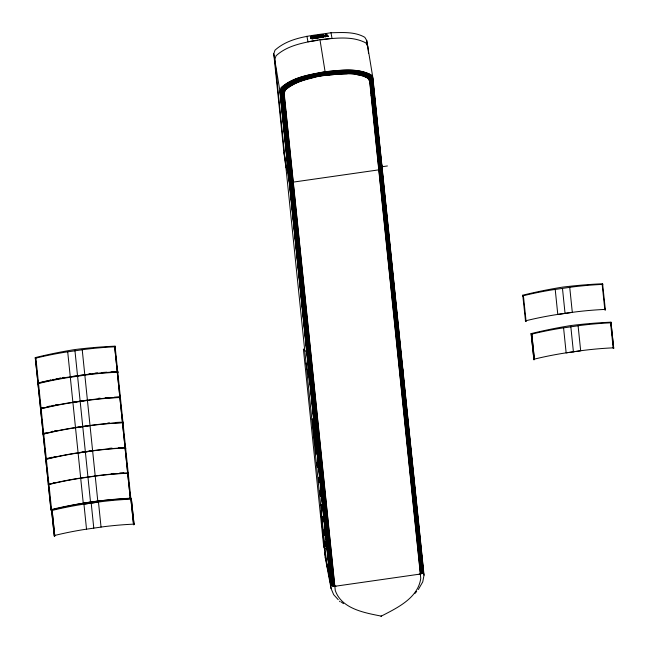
<?xml version="1.0" encoding="UTF-8"?>
<svg xmlns="http://www.w3.org/2000/svg" width="649" height="649" viewBox="0 0 649 649"><rect width="100%" height="100%" fill="white"/><g stroke="black" fill="none" stroke-linecap="round" stroke-linejoin="round"><path stroke-width="0.97" d="M314.976 37.723C313.426 39.045 317.759 38.835 317.247 37.512M321.214 510.576L321.133 514.625L325.238 557.564L331.063 588.497L333.675 594.662L338.218 599.66M313.435 36.417C313.216 36.101 313.929 37.358 312.096 36.474A0.957 0.665 -5.9 0 0 311.423 36.774L311.204 37.107M318.44 36.263L318.627 37.399M318.537 36.92L318.472 36.336M316.128 36.303L315.455 37.188L316.387 37.163A2.734 1.898 -5.9 0 1 316.314 36.766L316.185 36.287L315.382 36.952M311.147 37.488L311.131 37.042M285.966 167.783L283.938 152.661L273.773 53.802L275.006 50.184C290.054 36.636 312.007 35.768 330.982 32.75C342.266 32.564 354.638 31.428 364.803 37.309L366.734 40.473L372.891 77.888L424.024 575.192L422.742 581.893L418.329 589.535M328.345 36.531C325.96 36.393 326.845 35.484 325.044 36.985C325.092 35.435 326.082 32.669 328.183 36.409C328.662 36.62 325.96 33.586 326.041 34.3M317.077 37.22C318.026 38.405 313.118 38.015 315.925 35.736C318.951 36.182 312.485 35.16 314.651 36.336M328.353 36.247L327.137 36.539M325.433 36.652L325.62 35.792M419.181 574.211C421.274 574.219 424.227 572.572 423.44 570.13M318.602 37.139C320.655 37.966 316.566 38.656 318.051 37.253M317.645 38.048L318.067 37.423M325.409 36.393C327.055 36.669 321.896 37.48 325.993 34.072M314.084 35.93L316.793 36.133M314.627 38.494L314.976 37.877M320.135 37.228L319.276 36.62L319.925 35.882L319.665 35.265L317.183 35.387L318.075 37.512M324.208 35.654C323.973 34.113 319.203 34.332 321.271 35.687M313.224 36.084C310.92 34.989 309.2 38.859 312.096 38.851C313.808 39.686 314.311 36.052 313.8 37.958M314.092 37.618L312.68 37.788L313.272 37.926M324.265 35.646L324.249 36.441A1.452 1.014 -5.9 0 1 323.697 37.034L321.855 37.431A5.581 3.878 -5.9 0 0 321.328 37.528L321.498 36.952M311.155 37.293L311.398 36.514A0.957 0.665 -5.9 0 1 312.072 36.222L313.418 36.247L313.564 36.904M318.497 36.595C319.3 33.667 318.481 37.228 319.495 36.961C321.06 37.804 320.809 37.293 319.251 36.36M320.768 37.05L320.111 37.739L318.545 36.855M315.414 36.985L316.306 37.415M319.373 35.971L318.529 36.36M325.774 35.873L326.009 34.632L326.601 35.76M326.69 35.727L326.049 34.648L325.693 35.873M315.227 35.938L315.268 36.336M315.252 36.198L316.801 36.02M317.028 37.439L315.917 37.861L315.503 37.447M313.816 38.064L312.25 38.68L310.571 37.845M321.141 37.569L321.498 36.798M319.389 35.987L318.334 35.825M316.42 37.399L316.266 36.32M317.264 37.812L314.595 38.234M325.595 36.117L327.128 36.271M415.011 593.389L416.666 591.466M313.256 36.028L313.459 36.571M319.276 36.62C321.945 35.168 315.503 35.062 317.823 36.182M281.212 87.785C293.056 77.012 309.971 74.789 325.108 71.828C340.214 70.498 356.926 67.707 370.968 74.919M314.749 36.62L314.522 35.979L314.108 36.19M314.019 37.277C312.542 36.579 312.883 40.871 311.139 37.423M314.668 77.312C304.438 80.062 293.17 82.342 285.333 89.992L284.165 93.334L335.282 590.509C341.69 608.9 364.519 612.778 381.288 616.12C397.107 607.959 418.183 598.029 420.763 578.267L369.638 81.076L367.829 78.164L363.27 75.933L356.236 74.457M326.666 35.468L325.668 35.614M41.179 409.089L40.66 409.162L35.265 357.607L38.51 356.82A349.592 242.856 -5.9 0 1 48.261 354.597L48.31 354.581A350.89 243.764 -5.9 0 1 74.74 349.576A350.89 243.764 -5.9 0 1 101.609 346.947L101.658 346.939A349.592 242.856 -5.9 0 1 111.709 346.331L115.076 346.168L115.287 347.288L114.662 346.817A260.071 180.665 -5.9 0 0 84.841 349.381L65.095 352.212A260.16 180.73 -5.9 0 0 35.89 358.11L54.289 536.066L54.808 535.993L52.131 510.43A260.16 180.73 -5.9 0 1 81.336 504.541L101.09 501.709A260.16 180.73 -5.9 0 1 130.911 499.146L133.589 524.7L134.108 524.627L131.325 498.497L127.958 498.651A349.592 242.856 -5.9 0 0 117.907 499.268L117.858 499.268A350.89 243.764 -5.9 0 0 91.817 501.799M125.671 448.248L125.152 448.329L122.45 422.523A260.16 180.73 -5.9 0 0 92.629 425.095L72.875 427.926A260.16 180.73 -5.9 0 0 43.678 433.816L43.256 434.441L40.449 408.043L40.96 407.921M43.726 407.515L40.473 408.31L45.852 459.695L46.371 459.614M525.552 321.344L522.769 295.206L526.023 294.419A349.592 242.856 -5.9 0 1 535.766 292.196L535.814 292.18A350.89 243.764 -5.9 0 1 562.245 287.174A350.89 243.764 -5.9 0 1 589.122 284.538L589.17 284.538A349.592 242.856 -5.9 0 1 599.222 283.929L602.588 283.767L602.799 284.887L602.175 284.416A260.071 180.665 -5.9 0 0 572.353 286.98L552.599 289.811A260.16 180.73 -5.9 0 0 523.402 295.709L526.071 321.263L525.552 321.344L525.341 320.217M43.045 433.321L43.556 433.191M46.322 432.769L43.069 433.556L48.448 484.917L48.87 484.292A260.071 180.665 -5.9 0 1 78.067 478.402L97.821 475.571A260.16 180.73 -5.9 0 1 127.642 472.999L130.344 498.789L130.863 498.716L115.076 346.168M531.142 333.627L534.387 332.832A349.592 242.856 -5.9 0 1 544.138 330.609L544.187 330.601A350.89 243.764 -5.9 0 1 570.617 325.587A350.89 243.764 -5.9 0 1 597.486 322.959L597.542 322.951A349.592 242.856 -5.9 0 1 607.594 322.342L610.96 322.18L613.735 348.318L613.118 347.84A260.16 180.73 -5.9 0 0 583.289 350.411L563.543 353.243A260.16 180.73 -5.9 0 0 534.338 359.132L533.924 359.757L531.142 333.627L533.924 359.757M533.713 358.637L534.224 358.508M48.772 483.903L48.261 484.024L50.833 509.035L51.044 510.163L51.563 510.082M51.506 509.936L54.759 509.149A349.592 242.856 -5.9 0 1 64.502 506.918L64.551 506.91A350.89 243.764 -5.9 0 1 86.828 502.594M50.873 380.014L50.922 380.006A349.592 242.856 -5.9 0 0 41.13 382.245L37.877 383.032L40.449 408.043M371.139 95.671L373.5 94.47L374.4 92.547M335.995 586.136C333.927 586.696 330.657 586.015 330.479 583.451M317.596 37.747L319.308 37.545L318.675 37.326M368.502 53.08L367.788 46.095L365.849 42.923C351.855 35.533 335.071 38.348 319.949 39.597L319.957 39.638C304.779 42.534 287.832 44.911 276.06 55.798L274.819 59.416L326.999 566.885M372.899 78.018L370.968 74.789C356.909 67.569 340.19 70.368 325.084 71.69C309.938 74.659 293.024 76.882 281.171 87.656L279.97 91.339L330.666 584.368M35.265 357.607L38.04 383.746L38.461 383.121A260.16 180.73 -5.9 0 1 67.666 377.223L87.412 374.392A260.16 180.73 -5.9 0 1 117.242 371.828L117.858 372.299L117.647 371.179L117.12 371.204M38.088 384.151L38.502 383.535A260.16 180.73 -5.9 0 1 67.707 377.637L87.461 374.806A260.071 180.665 -5.9 0 1 117.282 372.242L119.96 397.796L120.479 397.723M526.071 321.263L525.974 320.72A260.16 180.73 -5.9 0 1 555.171 314.822L574.925 311.991A260.16 180.73 -5.9 0 1 604.746 309.427L605.371 309.898L602.588 283.767M534.338 359.132L531.766 334.121A260.16 180.73 -5.9 0 1 560.971 328.232L580.717 325.4A260.071 180.665 -5.9 0 1 610.547 322.829L611.163 323.307M40.684 409.43L41.203 409.357L41.074 408.546A260.16 180.73 -5.9 0 1 70.279 402.648L90.033 399.816A260.16 180.73 -5.9 0 1 119.854 397.253L122.556 423.075L123.075 423.002L122.864 421.874L122.337 421.907M41.106 408.805A260.16 180.73 -5.9 0 1 70.303 402.915L90.057 400.084A260.071 180.665 -5.9 0 1 119.878 397.512L122.45 422.523M43.28 434.676L43.702 434.059A260.16 180.73 -5.9 0 1 72.899 428.162L92.653 425.33A260.071 180.665 -5.9 0 1 122.474 422.767L127.748 473.551L128.267 473.478L128.056 472.35L127.528 472.375M45.876 459.906L46.395 459.825L46.274 459.07A260.16 180.73 -5.9 0 1 75.471 453.172L95.225 450.341A260.16 180.73 -5.9 0 1 125.046 447.778M46.29 459.281A260.16 180.73 -5.9 0 1 75.495 453.383L95.249 450.552A260.16 180.73 -5.9 0 1 125.07 447.988L127.642 472.999M51.044 510.163L48.472 485.144L48.886 484.527A260.16 180.73 -5.9 0 1 78.091 478.629L97.845 475.798A260.071 180.665 -5.9 0 1 127.666 473.235L130.344 498.789M54.289 536.066L51.458 509.538A260.16 180.73 -5.9 0 1 80.663 503.64L100.417 500.809A260.16 180.73 -5.9 0 1 130.238 498.245M54.808 535.993L54.703 535.449A260.071 180.665 -5.9 0 1 83.908 529.552L103.662 526.72A260.16 180.73 -5.9 0 1 133.483 524.157L133.589 524.7M317.986 40.335L307.959 41.771L306.92 36.198M320.995 39.897L332.02 38.323L330.982 32.75M382.026 166.736L387.412 165.966M35.468 358.727L35.89 358.11M117.388 372.786L117.907 372.713L117.696 371.593L114.329 371.747A349.592 242.856 -5.9 0 0 110.963 371.934M531.353 334.746L531.872 334.673L534.443 359.684M119.984 398.064L120.503 397.991L120.268 396.604L119.74 396.628M122.58 423.31L123.099 423.237L122.888 422.118L122.361 422.142M125.176 448.54L125.695 448.459L125.46 447.129L124.933 447.153M127.772 473.778L128.291 473.705L128.08 472.586L127.553 472.61M51.717 511.055L52.236 510.982M131.017 499.689L131.536 499.616M334.852 586.298L420.325 574.049M325.676 75.325C339.614 74.156 355.044 71.447 368.007 78.115L369.825 81.036L420.511 574.008M286.104 112.188L283.418 111.701L281.877 110.135M109.47 422.888L109.421 422.897A350.89 243.764 -5.9 0 0 107.742 423.018M612.997 347.223L613.532 347.191L613.735 348.318M120.292 396.863L116.925 397.026A349.592 242.856 -5.9 0 0 114.402 397.164M121.412 422.191L119.521 422.28A349.592 242.856 -5.9 0 0 116.155 422.458M124.957 447.364L125.484 447.339M130.125 497.621L130.652 497.596L130.863 498.716M133.37 523.532L133.897 523.508L134.108 524.627M347.28 73.775C326.114 74.757 302.28 76.233 285.146 89.992L283.97 93.342L334.665 586.315M324.054 35.427C323.6 34.535 319.511 34.916 321.206 35.484M313.183 36.368L311.098 36.644L310.522 37.829M341.106 601.956L343.508 603.635M339.484 601.161L340.1 601.728M305.419 351.182L303.391 348.992L323.786 547.375L325.133 548.835M323.47 35.549C320.062 33.586 323.356 39.419 323.543 35.492M321.036 37.253L321.304 37.269A5.581 3.878 -5.9 0 1 321.831 37.171L323.673 36.774A1.452 1.014 -5.9 0 0 324.224 36.182L324.176 35.395M311.204 37.666L312.226 38.421L313.297 37.829M327.842 569.83L326.544 562.464M325.238 557.564L326.09 560.622M381.15 616.128L381.279 616.55L381.288 616.12M314.684 36.206L315.008 37.983M422.734 568.313L423.099 570.276M423.473 572.248L424.024 575.192M605.16 308.778L605.371 309.898M531.766 334.121L531.872 334.673M523.402 295.709L522.98 296.325L522.769 295.206M381.288 162.777L382.512 169.324L289.551 182.645L283.938 152.661M402.112 366.06L403.013 370.863M422.905 567.267L423.586 570.917M321.239 35.427L321.523 37.05M273.773 53.802L279.93 91.209L331.063 588.497M306.093 363.051L310.052 384.184M324.768 552.964L330.625 584.246M48.472 485.144L45.665 458.778L48.918 457.991A349.592 242.856 -5.9 0 1 52.171 457.229M319.957 39.638L325.084 71.69M610.96 322.18L613.532 347.191M610.547 322.829L613.216 348.391M602.175 284.416L604.852 309.971M578.097 325.741L580.668 350.752L566.147 352.837L563.575 327.826M569.733 287.329L572.304 312.339L557.783 314.416L555.211 289.405M570.836 326.78L573.408 351.79M562.472 288.367L565.044 313.378M423.513 571.526L372.818 78.488L370.904 75.398C356.901 68.21 340.246 71.001 325.198 72.323C310.108 75.276 293.259 77.491 281.455 88.223L280.214 91.769L330.909 584.798M423.335 571.988L372.64 78.959L370.725 75.876C356.812 68.737 340.246 71.504 325.287 72.818C310.287 75.755 293.526 77.953 281.788 88.629L280.555 92.158L331.25 585.187M423.059 572.426L372.364 79.405L370.465 76.347C356.65 69.256 340.214 71.998 325.368 73.305C310.482 76.217 293.851 78.407 282.201 88.994L280.976 92.507L331.671 585.528M422.694 572.84L371.999 79.827L370.108 76.785C356.431 69.767 340.149 72.485 325.449 73.775C310.701 76.663 294.232 78.829 282.696 89.319L281.479 92.799L332.174 585.812M422.239 573.213L371.544 80.208L369.679 77.199C356.155 70.254 340.06 72.939 325.522 74.221C310.936 77.069 294.654 79.21 283.248 89.586L282.039 93.034L332.734 586.039M421.72 573.538L371.025 80.541L369.176 77.555C355.822 70.7 339.93 73.361 325.579 74.619C311.187 77.434 295.108 79.551 283.848 89.789L282.656 93.213L333.343 586.201M366.734 40.473L367.245 45.471M421.136 573.805L370.449 80.825L368.616 77.872C355.449 71.106 339.784 73.726 325.636 74.968C311.439 77.75 295.587 79.827 284.489 89.927L283.305 93.31L333.992 586.29M131.325 498.497L133.897 523.508M130.911 499.146L133.483 524.157M114.768 347.361L117.339 372.38M114.662 346.817L117.242 371.828M117.282 372.242L119.854 397.253M101.041 527.061L98.47 502.05L83.948 504.135L86.52 529.146M82.22 349.73L84.792 374.741L70.27 376.818L67.699 351.807M84.841 375.146L87.412 400.157L72.883 402.242L70.311 377.231M87.437 400.425L90.008 425.436L75.487 427.521L72.915 402.51M90.033 425.679L92.604 450.69L78.083 452.767L75.511 427.756M95.2 475.912L92.629 450.901L78.099 452.978L80.679 477.989M95.225 476.139L97.796 501.158L83.267 503.235L80.695 478.224M91.209 503.089L93.781 528.108M74.96 350.768L77.531 375.779M77.58 376.193L80.151 401.204M80.176 401.463L82.748 426.474M82.772 426.718L85.344 451.728M85.368 451.939L87.94 476.95M87.964 477.185L90.535 502.196M52.131 510.43L54.703 535.449M311.122 37.228L311.163 37.674M317.239 37.228L317.272 37.772M87.656 502.448A350.89 243.764 -5.9 0 1 90.154 502.034M53.137 482.848A349.592 242.856 -5.9 0 1 54.767 482.467M119.659 473.024A349.592 242.856 -5.9 0 1 123.87 472.788M111.247 473.608A350.89 243.764 -5.9 0 1 113.77 473.421M118.751 447.68A349.592 242.856 -5.9 0 1 122.117 447.502M109.494 448.305A350.89 243.764 -5.9 0 1 112.017 448.118M53.802 456.847A349.592 242.856 -5.9 0 1 55.441 456.482M51.214 431.626A349.592 242.856 -5.9 0 1 52.845 431.261M54.459 430.895A349.592 242.856 -5.9 0 1 56.074 430.547M108.537 397.521A349.592 242.856 -5.9 0 0 106.874 397.634L106.825 397.642A350.89 243.764 -5.9 0 0 105.146 397.764M46.979 406.753A349.592 242.856 -5.9 0 1 50.249 406.006M51.863 405.649A349.592 242.856 -5.9 0 1 53.469 405.292M55.165 404.927A350.89 243.764 -5.9 0 1 56.804 404.578M98.413 398.308A350.89 243.764 -5.9 0 1 100.1 398.162M106.76 372.193A349.592 242.856 -5.9 0 0 104.278 372.364A350.89 243.764 -5.9 0 0 101.706 372.55M52.561 379.649A350.89 243.764 -5.9 0 1 54.208 379.308M55.846 378.959A350.89 243.764 -5.9 0 1 57.493 378.627M59.14 378.294A350.89 243.764 -5.9 0 1 60.787 377.961M62.434 377.645A350.89 243.764 -5.9 0 1 64.089 377.329M89.091 373.67A350.89 243.764 -5.9 0 1 90.771 373.5M94.973 373.11A350.89 243.764 -5.9 0 1 97.496 372.891M323.632 35.971C321.985 40.051 321.271 31.906 323.632 35.995M315.519 448.751L316.258 453.894L315.519 448.751M316.931 462.477L317.669 467.621L316.931 462.477M318.481 477.331L319.227 482.475L318.481 477.331M319.876 491.074L320.614 496.209L319.876 491.074M321.279 504.8L322.026 509.936L321.279 504.8M322.448 516.547L323.186 521.691L322.448 516.547M323.843 530.111L324.589 535.247L323.883 530.184M325.181 541.68L325.928 546.823L325.222 541.753M314.376 429.776L312.331 418.848L314.481 439.722L316.525 450.649L314.376 429.776"/></g></svg>
